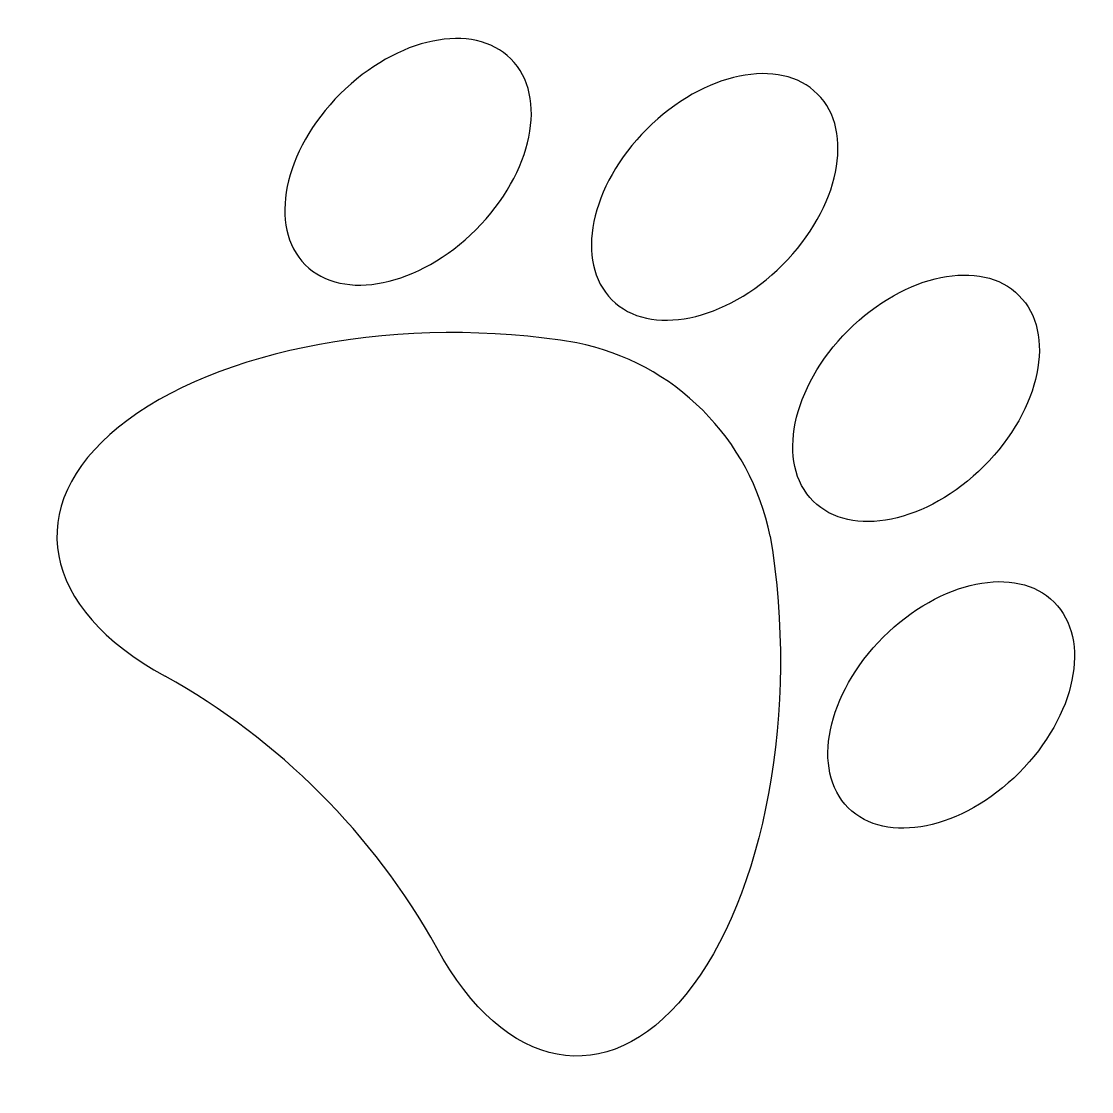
# Model space of a CAD drawing. Header units: feet. Extents: x -14.5 to 13.4, y -14.5 to 13.4.
import ezdxf

# ---------------------------------------------------------------- set-up
doc = ezdxf.new("R2010")
doc.units = ezdxf.units.FT
doc.header["$MEASUREMENT"] = 0
doc.layers.add('DogOs', color=50, linetype='Continuous')

msp = doc.modelspace()

# ---------------------------------------------------------------- linework, layer by layer
at = {"layer": 'DogOs'}
for centre, radius, start, end in [((-1.253, -1.253), 6.412, 11.2691, 78.7309), ((-19.589, -19.589), 18.247, 29.0964, 60.9036)]:
    msp.add_arc(centre, radius, start, end, dxfattribs=at)
at = {"layer": 'DogOs', "extrusion": (0, 0, -1)}
for centre in [(-4.392, 9.75), (3.593, 8.836)]:
    msp.add_ellipse(centre, major_axis=(2.679, 2.679), ratio=0.659789, dxfattribs=at)
at = {"layer": 'DogOs'}
for centre in [(8.836, 3.593), (9.75, -4.392)]:
    msp.add_ellipse(centre, major_axis=(2.679, 2.679), ratio=0.659789, dxfattribs=at)
msp.add_ellipse((-3.232, 0), major_axis=(-10.303, 0), ratio=0.514719, start_param=4.393293, end_param=7.040974, dxfattribs=at)
at = {"layer": 'DogOs', "extrusion": (0, 0, -1)}
msp.add_ellipse((0, -3.232), major_axis=(0, 10.303), ratio=0.514719, start_param=1.2517, end_param=3.899381, dxfattribs=at)

doc.saveas('drawing.dxf')
